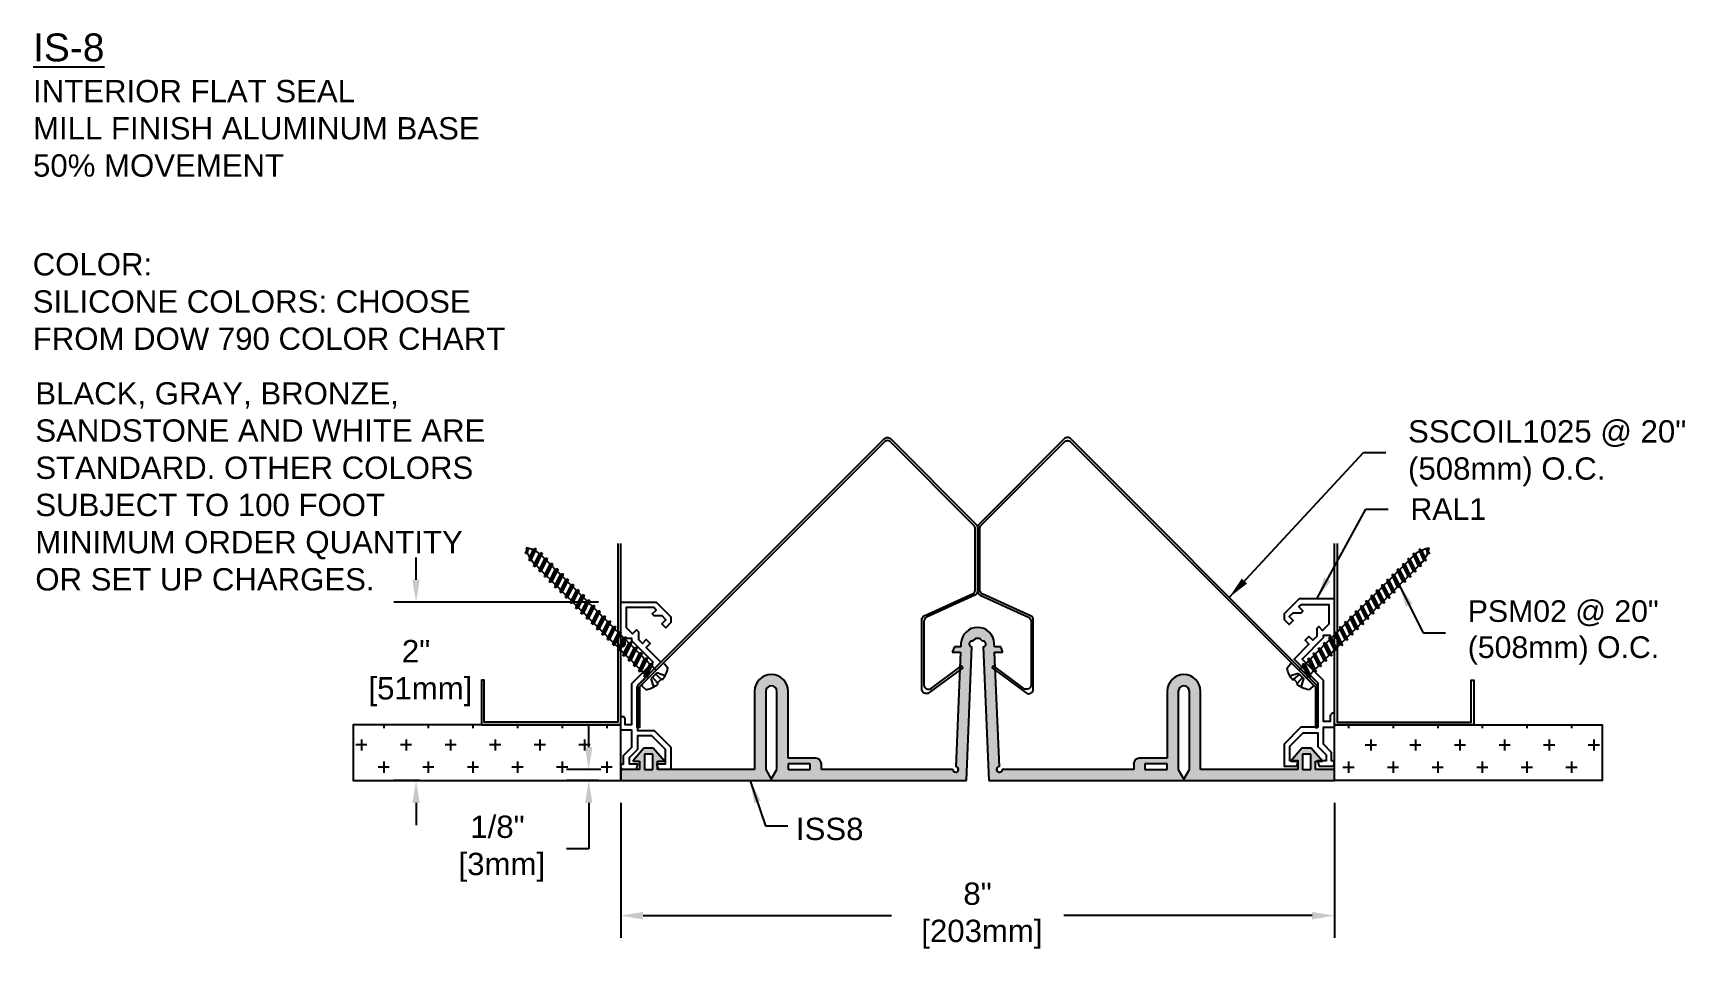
# Model space of a CAD drawing. Header units: inches. Extents: x -4 to 14.6, y 3.1 to 13.4.
import ezdxf

# ---------------------------------------------------------------- set-up
doc = ezdxf.new("R2010")
doc.units = ezdxf.units.IN
doc.header["$MEASUREMENT"] = 0
for name, color, linetype in [('Anchors', 4, 'Continuous'), ('Conditions', 1, 'Continuous'), ('Dimensions', 3, 'Continuous'), ('Fillers', 2, 'Continuous'), ('Metals', 7, 'Continuous'), ('TEXT', 2, 'Continuous')]:
    doc.layers.add(name, color=color, linetype=linetype)
doc.styles.add('ARIAL', font='arial.ttf')
doc.dimstyles.new('Arial', dxfattribs={"dimtxt": 0.25, "dimasz": 0.25, "dimexe": 0.25, "dimexo": 0.25, "dimgap": 0.25, "dimtad": 0, "dimtih": 1, "dimtoh": 1, "dimdec": 4, "dimzin": 3, "dimdsep": 46, "dimlunit": 4, "dimtxsty": 'ARIAL', "dimcen": 0.25, "dimadec": 0, "dimazin": 0, "dimtfac": 1, "dimtdec": 4, "dimtofl": 0, "dimtmove": 0, "dimatfit": 3, "dimfxl": 0, "dimfrac": 2, "dimtolj": 1, "dimtzin": 0, "dimarcsym": 0})

# ---------------------------------------------------------------- blocks, each defined once
blk = doc.blocks.new('A$CB0F2')
blk.add_lwpolyline([(0.029, 0.002, -0.958439), (0.032, 0.064), (0.032, 0.158), (0.125, 0.251), (0.125, 0.442), (0.001, 0.442), (0.001, 0.597), (0.017, 0.597, -0.414214), (0.048, 0.566), (0.048, 0.504), (0.125, 0.504), (0.125, 0.965), (0.364, 1.204), (0.125, 1.444), (0.125, 1.471), (0.048, 1.471), (0.048, 1.409, -0.414214), (0.017, 1.378), (0.001, 1.378), (0.001, 1.877), (0.397, 1.877), (0.564, 1.711), (0.564, 1.647), (0.507, 1.59), (0.463, 1.634), (0.508, 1.679), (0.464, 1.723), (0.375, 1.722), (0.354, 1.744), (0.398, 1.788), (0.371, 1.815), (0.063, 1.815), (0.063, 1.594), (0.133, 1.523), (0.177, 1.567), (0.199, 1.545), (0.199, 1.457), (0.243, 1.414), (0.286, 1.457), (0.33, 1.414), (0.286, 1.37), (0.452, 1.204), (0.187, 0.939), (0.187, 0.439), (0.377, 0.439), (0.564, 0.252), (0.564, 0.002), (0.423, 0.002), (0.407, 0.064), (0.502, 0.064), (0.502, 0.226), (0.351, 0.377), (0.187, 0.377), (0.187, 0.225), (0.094, 0.132), (0.094, 0.064), (0.189, 0.064), (0.172, 0.002), (0.029, 0.002)], format="xyb")
blk = doc.blocks.new('ral1')
blk.add_blockref('A$CB0F2', (-0.029, -0.002))
blk = doc.blocks.new('*D6')
at = {"layer": 'Defpoints', "color": 0}
for p in [(2.63, 4.978), (10.63, 4.978), (2.63, 3.465)]:
    blk.add_point(p, dxfattribs=at)
at = {"layer": 'Dimensions', "color": 0, "lineweight": -2}
for p, q in [((2.63, 4.728), (2.63, 3.215)), ((10.63, 4.728), (10.63, 3.215)), ((2.88, 3.465), (5.664, 3.465)), ((10.38, 3.465), (7.597, 3.465))]:
    blk.add_line(p, q, dxfattribs=at)
at = {"layer": 'Dimensions', "color": 0}
for points in [[(2.88, 3.506), (2.88, 3.423), (2.63, 3.465)], [(10.38, 3.506), (10.38, 3.423), (10.63, 3.465)]]:
    blk.add_solid(points, dxfattribs=at)
at = {"layer": 'Dimensions', "color": 0, "insert": (6.63, 3.465), "char_height": 0.25, "attachment_point": 5, "style": 'ARIAL'}
blk.add_mtext('\\A1;8"\\P [203mm]', dxfattribs=at)
blk = doc.blocks.new('*D7')
at = {"layer": 'Defpoints', "color": 0}
for p in [(2.63, 6.978), (0.336, 4.978), (0.63, 4.978)]:
    blk.add_point(p, dxfattribs=at)
at = {"layer": 'Dimensions', "color": 0, "lineweight": -2}
for p, q in [((0.336, 7.228), (0.336, 7.478)), ((2.38, 6.978), (0.086, 6.978)), ((0.38, 4.978), (0.086, 4.978)), ((0.336, 4.728), (0.336, 4.478))]:
    blk.add_line(p, q, dxfattribs=at)
at = {"layer": 'Dimensions', "color": 0}
for points in [[(0.294, 7.228), (0.377, 7.228), (0.336, 6.978)], [(0.294, 4.728), (0.377, 4.728), (0.336, 4.978)]]:
    blk.add_solid(points, dxfattribs=at)
at = {"layer": 'Dimensions', "color": 0, "insert": (0.336, 6.183), "char_height": 0.25, "attachment_point": 5, "style": 'ARIAL'}
blk.add_mtext('\\A1;2"\\P [51mm]', dxfattribs=at)
blk = doc.blocks.new('*D8')
at = {"layer": 'Defpoints', "color": 0}
for p in [(2.659, 5.103), (2.271, 4.978), (2.63, 4.978)]:
    blk.add_point(p, dxfattribs=at)
at = {"layer": 'Dimensions', "color": 0, "lineweight": -2}
for p, q in [((2.271, 5.353), (2.271, 5.603)), ((2.409, 5.103), (2.021, 5.103)), ((2.38, 4.978), (2.021, 4.978)), ((2.271, 4.728), (2.271, 4.215)), ((2.271, 4.215), (2.021, 4.215))]:
    blk.add_line(p, q, dxfattribs=at)
at = {"layer": 'Dimensions', "color": 0}
for points in [[(2.23, 5.353), (2.313, 5.353), (2.271, 5.103)], [(2.23, 4.728), (2.313, 4.728), (2.271, 4.978)]]:
    blk.add_solid(points, dxfattribs=at)
at = {"layer": 'Dimensions', "color": 0, "insert": (1.249, 4.215), "char_height": 0.25, "attachment_point": 5, "style": 'ARIAL'}
blk.add_mtext('\\A1;1/8"\\P [3mm]', dxfattribs=at)
blk = doc.blocks.new('PSM02')
for p, q in [((-0.177, 0.017), (-0.172, 0.077)), ((-0.162, 0), (0.162, 0)), ((-0.089, 0.116), (-0.044, 0.028)), ((-0.06, -0.069), (-0.06, 0)), ((-0.044, 0.028), (0.044, 0.028)), ((-0.032, 0.127), (-0.03, 0.111)), ((-0.03, 0.111), (0.03, 0.111)), ((-0.03, 0.111), (-0.023, 0.028)), ((0.03, 0.111), (0.023, 0.028)), ((0.032, 0.127), (0.03, 0.111)), ((0.089, 0.116), (0.044, 0.028)), ((0.06, -0.027), (0.06, 0)), ((0.177, 0.017), (0.172, 0.077)), ((-0.086, -0.083), (0.086, -0.042)), ((-0.086, -0.083), (-0.06, -0.069)), ((-0.086, -0.083), (-0.06, -0.098)), ((-0.086, -0.167), (0.086, -0.125)), ((-0.086, -0.167), (-0.06, -0.152)), ((-0.086, -0.167), (-0.06, -0.181)), ((0.06, -0.027), (-0.06, -0.069)), ((0.06, -0.056), (-0.06, -0.098)), ((-0.06, -0.152), (-0.06, -0.098)), ((0.06, -0.111), (-0.06, -0.152)), ((0.06, -0.139), (-0.06, -0.181)), ((-0.06, -0.236), (-0.06, -0.181)), ((0.086, -0.042), (0.06, -0.027)), ((0.086, -0.042), (0.06, -0.056)), ((0.06, -0.111), (0.06, -0.056)), ((0.086, -0.125), (0.06, -0.111)), ((0.086, -0.125), (0.06, -0.139)), ((0.06, -0.194), (0.06, -0.139)), ((-0.086, -0.25), (0.086, -0.208)), ((-0.086, -0.25), (-0.06, -0.236)), ((-0.086, -0.25), (-0.06, -0.264)), ((-0.086, -0.333), (0.086, -0.292)), ((-0.086, -0.333), (-0.06, -0.319)), ((-0.086, -0.333), (-0.06, -0.348)), ((0.06, -0.194), (-0.06, -0.236)), ((0.06, -0.223), (-0.06, -0.264)), ((-0.06, -0.319), (-0.06, -0.264)), ((0.06, -0.277), (-0.06, -0.319)), ((0.06, -0.306), (-0.06, -0.348)), ((-0.06, -0.402), (-0.06, -0.348)), ((0.06, -0.361), (-0.06, -0.402)), ((0.086, -0.208), (0.06, -0.194)), ((0.086, -0.208), (0.06, -0.223)), ((0.06, -0.277), (0.06, -0.223)), ((0.086, -0.292), (0.06, -0.277)), ((0.086, -0.292), (0.06, -0.306)), ((0.06, -0.361), (0.06, -0.306)), ((0.086, -0.375), (0.06, -0.361)), ((-0.086, -0.417), (0.086, -0.375)), ((-0.086, -0.417), (-0.06, -0.402)), ((-0.086, -0.417), (-0.06, -0.431)), ((-0.086, -0.5), (0.086, -0.458)), ((-0.086, -0.5), (-0.06, -0.486)), ((-0.086, -0.5), (-0.06, -0.514)), ((-0.086, -0.583), (0.086, -0.542)), ((0.06, -0.389), (-0.06, -0.431)), ((-0.06, -0.486), (-0.06, -0.431)), ((0.06, -0.444), (-0.06, -0.486)), ((0.06, -0.473), (-0.06, -0.514)), ((-0.06, -0.569), (-0.06, -0.514)), ((0.06, -0.527), (-0.06, -0.569)), ((0.086, -0.375), (0.06, -0.389)), ((0.06, -0.444), (0.06, -0.389)), ((0.086, -0.458), (0.06, -0.444)), ((0.086, -0.458), (0.06, -0.473)), ((0.06, -0.527), (0.06, -0.473)), ((0.086, -0.542), (0.06, -0.527)), ((0.086, -0.542), (0.06, -0.556)), ((-0.086, -0.583), (-0.06, -0.569)), ((-0.086, -0.583), (-0.06, -0.598)), ((-0.086, -0.667), (0.086, -0.625)), ((-0.086, -0.667), (-0.06, -0.652)), ((-0.086, -0.667), (-0.06, -0.681)), ((-0.086, -0.75), (0.086, -0.708)), ((-0.086, -0.75), (-0.06, -0.736)), ((0.06, -0.556), (-0.06, -0.598)), ((-0.06, -0.652), (-0.06, -0.598)), ((0.06, -0.611), (-0.06, -0.652)), ((0.06, -0.639), (-0.06, -0.681)), ((-0.06, -0.736), (-0.06, -0.681)), ((0.06, -0.694), (-0.06, -0.736)), ((0.06, -0.723), (-0.06, -0.764)), ((0.06, -0.611), (0.06, -0.556)), ((0.086, -0.625), (0.06, -0.611)), ((0.086, -0.625), (0.06, -0.639)), ((0.06, -0.694), (0.06, -0.639)), ((0.086, -0.708), (0.06, -0.694)), ((0.086, -0.708), (0.06, -0.723)), ((0.06, -0.777), (0.06, -0.723)), ((-0.086, -0.75), (-0.06, -0.764)), ((-0.086, -0.833), (0.086, -0.792)), ((-0.086, -0.833), (-0.06, -0.819)), ((-0.086, -0.833), (-0.06, -0.848)), ((-0.086, -0.917), (0.086, -0.875)), ((-0.086, -0.917), (-0.06, -0.902)), ((-0.086, -0.917), (-0.06, -0.931)), ((-0.06, -0.819), (-0.06, -0.764)), ((0.06, -0.777), (-0.06, -0.819)), ((0.06, -0.806), (-0.06, -0.848)), ((-0.06, -0.902), (-0.06, -0.848)), ((0.06, -0.861), (-0.06, -0.902)), ((0.06, -0.889), (-0.06, -0.931)), ((0.086, -0.792), (0.06, -0.777)), ((0.086, -0.792), (0.06, -0.806)), ((0.06, -0.861), (0.06, -0.806)), ((0.086, -0.875), (0.06, -0.861)), ((0.086, -0.875), (0.06, -0.889)), ((0.06, -0.944), (0.06, -0.889)), ((-0.086, -1), (0.086, -0.958)), ((-0.086, -1), (-0.06, -0.986)), ((-0.086, -1), (-0.06, -1.014)), ((-0.086, -1.083), (0.086, -1.042)), ((-0.086, -1.083), (-0.06, -1.069)), ((-0.086, -1.083), (-0.06, -1.098)), ((-0.06, -0.986), (-0.06, -0.931)), ((0.06, -0.944), (-0.06, -0.986)), ((0.06, -0.973), (-0.06, -1.014)), ((-0.06, -1.069), (-0.06, -1.014)), ((0.06, -1.027), (-0.06, -1.069)), ((0.06, -1.056), (-0.06, -1.098)), ((-0.06, -1.152), (-0.06, -1.098)), ((0.06, -1.111), (-0.06, -1.152)), ((0.086, -0.958), (0.06, -0.944)), ((0.086, -0.958), (0.06, -0.973)), ((0.06, -1.027), (0.06, -0.973)), ((0.086, -1.042), (0.06, -1.027)), ((0.086, -1.042), (0.06, -1.056)), ((0.06, -1.111), (0.06, -1.056)), ((0.086, -1.125), (0.06, -1.111)), ((-0.086, -1.167), (0.086, -1.125)), ((-0.086, -1.167), (-0.06, -1.152)), ((-0.086, -1.167), (-0.06, -1.181)), ((-0.086, -1.25), (0.086, -1.208)), ((-0.086, -1.25), (-0.06, -1.236)), ((-0.086, -1.25), (-0.06, -1.264)), ((-0.086, -1.333), (0.086, -1.292)), ((0.06, -1.139), (-0.06, -1.181)), ((-0.06, -1.236), (-0.06, -1.181)), ((0.06, -1.194), (-0.06, -1.236)), ((0.06, -1.223), (-0.06, -1.264)), ((-0.06, -1.319), (-0.06, -1.264)), ((0.06, -1.277), (-0.06, -1.319)), ((0.086, -1.125), (0.06, -1.139)), ((0.06, -1.194), (0.06, -1.139)), ((0.086, -1.208), (0.06, -1.194)), ((0.086, -1.208), (0.06, -1.223)), ((0.06, -1.277), (0.06, -1.223)), ((0.086, -1.292), (0.06, -1.277)), ((0.086, -1.292), (0.06, -1.306)), ((-0.086, -1.333), (-0.06, -1.319)), ((-0.086, -1.333), (-0.06, -1.348)), ((-0.086, -1.417), (0.086, -1.375)), ((-0.086, -1.417), (-0.06, -1.402)), ((-0.086, -1.417), (-0.06, -1.431)), ((-0.086, -1.5), (0.086, -1.458)), ((0.06, -1.306), (-0.06, -1.348)), ((-0.06, -1.402), (-0.06, -1.348)), ((0.06, -1.361), (-0.06, -1.402)), ((0.06, -1.389), (-0.06, -1.431)), ((-0.06, -1.486), (-0.06, -1.431)), ((0.06, -1.444), (-0.06, -1.486)), ((0.06, -1.473), (-0.06, -1.514)), ((0.06, -1.361), (0.06, -1.306)), ((0.086, -1.375), (0.06, -1.361)), ((0.086, -1.375), (0.06, -1.389)), ((0.06, -1.444), (0.06, -1.389)), ((0.086, -1.458), (0.06, -1.444)), ((0.086, -1.458), (0.06, -1.473)), ((0.06, -1.527), (0.06, -1.473)), ((-0.086, -1.5), (-0.06, -1.486)), ((-0.086, -1.5), (-0.06, -1.514)), ((-0.086, -1.583), (0.086, -1.542)), ((-0.086, -1.583), (-0.06, -1.569)), ((-0.086, -1.583), (-0.06, -1.598)), ((-0.086, -1.667), (0.086, -1.625)), ((-0.086, -1.667), (-0.06, -1.652)), ((-0.06, -1.569), (-0.06, -1.514)), ((0.06, -1.527), (-0.06, -1.569)), ((0.06, -1.556), (-0.06, -1.598)), ((-0.06, -1.652), (-0.06, -1.598)), ((0.06, -1.611), (-0.06, -1.652)), ((0.06, -1.639), (-0.06, -1.681)), ((0.086, -1.542), (0.06, -1.527)), ((0.086, -1.542), (0.06, -1.556)), ((0.06, -1.611), (0.06, -1.556)), ((0.086, -1.625), (0.06, -1.611)), ((0.086, -1.625), (0.06, -1.639)), ((0.06, -1.694), (0.06, -1.639)), ((-0.086, -1.667), (-0.06, -1.681)), ((-0.086, -1.75), (0.086, -1.708)), ((-0.086, -1.75), (-0.06, -1.736)), ((-0.086, -1.75), (-0.06, -1.764)), ((-0.086, -1.833), (0.086, -1.792)), ((-0.086, -1.833), (-0.06, -1.819)), ((-0.086, -1.833), (-0.058, -1.847)), ((-0.06, -1.736), (-0.06, -1.681)), ((0.06, -1.694), (-0.06, -1.736)), ((0.06, -1.723), (-0.06, -1.764)), ((-0.06, -1.81), (-0.06, -1.764)), ((0.06, -1.777), (-0.06, -1.819)), ((0.06, -1.806), (-0.058, -1.847)), ((0.086, -1.708), (0.06, -1.694)), ((0.086, -1.708), (0.06, -1.723)), ((0.06, -1.723), (0.06, -1.777)), ((0.086, -1.792), (0.06, -1.777)), ((0.086, -1.792), (0.06, -1.806)), ((0.06, -1.806), (0.06, -1.81)), ((-0.069, -1.917), (0.079, -1.875)), ((-0.069, -1.917), (-0.047, -1.902)), ((-0.069, -1.917), (-0.039, -1.926)), ((0.056, -1.862), (-0.047, -1.902)), ((0.05, -1.892), (-0.039, -1.926)), ((0.03, -1.947), (-0.004, -1.972)), ((-0.004, -1.972), (0.051, -1.958)), ((0.017, -1.973), (-0.004, -1.972)), ((0.051, -1.958), (0.017, -1.973)), ((0.051, -1.958), (0.03, -1.947)), ((0.079, -1.875), (0.05, -1.892)), ((0.079, -1.875), (0.056, -1.862))]:
    blk.add_line(p, q)
for centre, radius, start, end in [((-0.162, 0.016), 0.016, 175, 270), ((0, -0.185), 0.313, 95.8447, 123.323), ((0, -0.185), 0.313, 56.677, 84.1553), ((0.162, 0.016), 0.016, 270, 5), ((0.27, -1.81), 0.33, 180, 181.4809), ((0.27, -1.81), 0.33, 186.3809, 196.1333), ((-0.27, -1.81), 0.33, 350.9871, 0), ((0.27, -1.81), 0.33, 200.6129, 215.118), ((-0.27, -1.81), 0.33, 324.882, 330.5326), ((-0.27, -1.81), 0.33, 335.5566, 345.5871)]:
    blk.add_arc(centre, radius, start, end)
blk = doc.blocks.new('ISS8')
h = blk.add_hatch(color=256)
h.dxf.hatch_style = 1
h.paths.add_polyline_path([(3.936, 1.5, -1.123662), (3.946, 1.561, -0.575948), (4.054, 1.561, -1.123662), (4.064, 1.5), (4.125, 0), (8, 0), (8, 0.125), (7.787, 0.125), (7.787, 0.218), (7.865, 0.218), (7.74, 0.363), (7.635, 0.363), (7.51, 0.218), (7.588, 0.218), (7.588, 0.125), (6.5, 0.125), (6.5, 1, 1), (6.125, 1), (6.125, 0.25), (5.812, 0.25, 0.414214), (5.75, 0.187), (5.75, 0.125), (4.276, 0.125, -2.346244), (4.244, 0.156), (4.191, 1.438), (4.284, 1.438), (4.259, 1.5), (4.189, 1.5), (4.187, 1.538, 0.960016), (3.813, 1.538), (3.811, 1.5), (3.741, 1.5), (3.716, 1.438), (3.809, 1.438), (3.756, 0.156, -2.346244), (3.724, 0.125), (2.25, 0.125), (2.25, 0.187, 0.414214), (2.187, 0.25), (1.875, 0.25), (1.875, 1, 1), (1.5, 1), (1.5, 0.125), (0.412, 0.125), (0.412, 0.218), (0.49, 0.218), (0.365, 0.363), (0.26, 0.363), (0.135, 0.218), (0.212, 0.218), (0.212, 0.125), (0, 0.125), (0, 0), (3.875, 0)])
h.paths.add_polyline_path([(2.125, 0.187), (2.125, 0.125), (1.875, 0.125), (1.875, 0.187)], flags=16)
h.paths.add_polyline_path([(1.75, 0.125), (1.688, 0.015), (1.625, 0.125), (1.625, 1, -1), (1.75, 1)], flags=16)
h.paths.add_polyline_path([(5.875, 0.187), (6.125, 0.187), (6.125, 0.125), (5.875, 0.125)], flags=16)
h.paths.add_polyline_path([(6.25, 1, -1), (6.375, 1), (6.375, 0.125), (6.312, 0.015), (6.25, 0.125)], flags=16)
h.paths.add_polyline_path([(0.359, 0.297), (0.359, 0.125), (0.266, 0.125), (0.266, 0.297)], flags=16)
h.paths.add_polyline_path([(7.641, 0.297), (7.734, 0.297), (7.734, 0.125), (7.641, 0.125)], flags=16)
for p, q in [((3.741, 1.5), (3.716, 1.438)), ((3.811, 1.5), (3.741, 1.5)), ((3.813, 1.538), (3.811, 1.5)), ((3.875, 0), (3.936, 1.5)), ((4.064, 1.5), (4.125, 0)), ((4.189, 1.5), (4.187, 1.538)), ((4.259, 1.5), (4.189, 1.5)), ((4.284, 1.438), (4.259, 1.5)), ((3.716, 1.438), (3.809, 1.438)), ((3.809, 1.438), (3.756, 0.156)), ((4.191, 1.438), (4.284, 1.438)), ((4.244, 0.156), (4.191, 1.438)), ((1.5, 1), (1.5, 0.125)), ((1.625, 1), (1.625, 0.125)), ((1.75, 0.125), (1.75, 1)), ((1.875, 0.25), (1.875, 1)), ((6.125, 1), (6.125, 0.25)), ((6.25, 1), (6.25, 0.125)), ((6.375, 0.125), (6.375, 1)), ((6.5, 0.125), (6.5, 1)), ((0.26, 0.363), (0.135, 0.218)), ((0.135, 0.218), (0.212, 0.218)), ((0.212, 0.218), (0.212, 0.125)), ((0.365, 0.363), (0.26, 0.363)), ((0.359, 0.297), (0.266, 0.297)), ((0.266, 0.297), (0.266, 0.125)), ((0.359, 0.125), (0.359, 0.297)), ((0.49, 0.218), (0.365, 0.363)), ((0.412, 0.218), (0.49, 0.218)), ((0.412, 0.125), (0.412, 0.218)), ((2.187, 0.25), (1.875, 0.25)), ((2.125, 0.187), (1.875, 0.187)), ((1.875, 0.187), (1.875, 0.125)), ((2.125, 0.125), (2.125, 0.187)), ((2.25, 0.125), (2.25, 0.187)), ((5.75, 0.187), (5.75, 0.125)), ((6.125, 0.25), (5.812, 0.25)), ((6.125, 0.187), (5.875, 0.187)), ((5.875, 0.187), (5.875, 0.125)), ((6.125, 0.125), (6.125, 0.187)), ((7.635, 0.363), (7.51, 0.218)), ((7.51, 0.218), (7.588, 0.218)), ((7.588, 0.218), (7.588, 0.125)), ((7.74, 0.363), (7.635, 0.363)), ((7.734, 0.297), (7.641, 0.297)), ((7.641, 0.297), (7.641, 0.125)), ((7.734, 0.125), (7.734, 0.297)), ((7.865, 0.218), (7.74, 0.363)), ((7.787, 0.218), (7.865, 0.218)), ((7.787, 0.125), (7.787, 0.218)), ((0, 0.125), (0, 0)), ((0.212, 0.125), (0, 0.125)), ((0, 0), (3.875, 0)), ((0.266, 0.125), (0.359, 0.125)), ((1.5, 0.125), (0.412, 0.125)), ((1.625, 0.125), (1.688, 0.015)), ((1.688, 0.015), (1.75, 0.125)), ((1.875, 0.125), (2.125, 0.125)), ((3.724, 0.125), (2.25, 0.125)), ((4.125, 0), (8, 0)), ((5.75, 0.125), (4.276, 0.125)), ((5.875, 0.125), (6.125, 0.125)), ((6.25, 0.125), (6.312, 0.015)), ((6.312, 0.015), (6.375, 0.125)), ((7.588, 0.125), (6.5, 0.125)), ((7.641, 0.125), (7.734, 0.125)), ((8, 0.125), (7.787, 0.125)), ((8, 0), (8, 0.125))]:
    blk.add_line(p, q)
for centre, radius, start, end in [((4, 1.53), 0.187, 2.3373, 177.6627), ((3.938, 1.531), 0.0313, 74.3323, 267.6627), ((4, 1.53), 0.0625, 30.1206, 149.8794), ((4.062, 1.531), 0.0313, 272.3373, 105.6677), ((1.688, 1), 0.188, 0, 180), ((6.312, 1), 0.187, 0, 180), ((1.688, 1), 0.0625, 0, 180), ((6.312, 1), 0.0625, 0, 180), ((2.187, 0.187), 0.0625, 0, 90), ((5.812, 0.187), 0.0625, 90, 180), ((3.755, 0.125), 0.0312, 180, 87.6627), ((4.245, 0.125), 0.0312, 92.3373, 360)]:
    blk.add_arc(centre, radius, start, end)
blk = doc.blocks.new('SS2C8')
at = {"layer": 'Metals'}
for points in [[(2.836, 3.301), (3.798, 2.339, -0.198912), (3.813, 2.303), (3.813, 1.593, -0.293256), (3.783, 1.547), (3.242, 1.299, 0.293256), (3.213, 1.254), (3.213, 0.543, 0.61551), (3.292, 0.502), (3.633, 0.754), (3.647, 0.734), (3.267, 0.453, -0.61551), (3.188, 0.493), (3.188, 1.27, -0.293256), (3.217, 1.315), (3.758, 1.563, 0.293256), (3.788, 1.609), (3.788, 2.293, 0.198912), (3.773, 2.328), (2.836, 3.265, 0.414214), (2.769, 3.265), (0.025, 0.521), (0.025, 0.066), (0, 0.066), (0, 0.511, -0.198912), (0.015, 0.546), (2.769, 3.301, -0.414214)], [(4.789, 3.301), (3.827, 2.339, 0.198912), (3.813, 2.303), (3.813, 1.593, 0.293256), (3.842, 1.547), (4.383, 1.299, -0.293256), (4.413, 1.254), (4.413, 0.543, -0.61551), (4.333, 0.502), (3.992, 0.754), (3.978, 0.734), (4.358, 0.453, 0.61551), (4.438, 0.493), (4.438, 1.27, 0.293256), (4.408, 1.315), (3.867, 1.563, -0.293256), (3.838, 1.609), (3.838, 2.293, -0.198912), (3.852, 2.328), (4.789, 3.265, -0.414214), (4.856, 3.265), (7.6, 0.521), (7.6, 0.066), (7.625, 0.066), (7.625, 0.511, 0.198912), (7.61, 0.546), (4.856, 3.301, 0.414214)]]:
    blk.add_lwpolyline(points, format="xyb", close=True, dxfattribs=at)

msp = doc.modelspace()

# ---------------------------------------------------------------- hatches: boundary and pattern name
at = {"layer": 'Conditions'}
h = msp.add_hatch(dxfattribs=at)
h.set_pattern_fill('CROSS', color=256, style=0)
h.set_pattern_definition([(180, (8.53583, 10.12782), (-0.25, -0.25), [0.125, -0.375]), (270, (8.47333, 10.19032), (0.25, -0.25), [0.125, -0.375])])
h.paths.add_polyline_path([(-0.36978, 4.97819), (2.63022, 4.97819), (2.63022, 5.07819), (2.63022, 5.60319), (1.06772, 5.60319), (-0.36978, 5.60319)])
h = msp.add_hatch(dxfattribs=at)
h.set_pattern_fill('CROSS', color=256, style=0)
h.set_pattern_definition([(7e-15, (4.7246, 10.12782), (0.25, -0.25), [0.125, -0.375]), (270, (4.7871, 10.19032), (-0.25, -0.25), [0.125, -0.375])])
h.paths.add_polyline_path([(13.63022, 4.97819), (10.63022, 4.97819), (10.63022, 5.07819), (10.63022, 5.60319), (12.19272, 5.60319), (13.63022, 5.60319)])

# ---------------------------------------------------------------- linework, layer by layer
for points in [[(2.59897, 7.63444), (2.59897, 5.63444), (1.09897, 5.63444), (1.09897, 6.10319), (1.06772, 6.10319), (1.06772, 5.60319), (2.63022, 5.60319), (2.63022, 7.63444)], [(10.66147, 7.63444), (10.66147, 5.63444), (12.16147, 5.63444), (12.16147, 6.10319), (12.19272, 6.10319), (12.19272, 5.60319), (10.63022, 5.60319), (10.63022, 7.63444)], [(2.63022, 5.60319), (-0.36978, 5.60319), (-0.36978, 4.97819), (2.63022, 4.97819), (2.63022, 5.60319)], [(10.63022, 5.60319), (13.63022, 5.60319), (13.63022, 4.97819), (10.63022, 4.97819), (10.63022, 5.60319)]]:
    msp.add_lwpolyline(points, dxfattribs=at)

# ---------------------------------------------------------------- block references
at = {"layer": 'Anchors', "rotation": 225}
msp.add_blockref('PSM02', (2.984, 6.17258), dxfattribs=at)
at = {"layer": 'Anchors', "xscale": -1, "rotation": 135.0000000000001}
msp.add_blockref('PSM02', (10.27494, 6.17108), dxfattribs=at)
at = {"layer": 'Fillers'}
msp.add_blockref('ISS8', (2.63022, 4.97819), dxfattribs=at)
at = {"layer": 'Metals'}
for name, p in [('SS2C8', (2.81622, 5.5088)), ('ral1', (2.65858, 5.10319))]:
    msp.add_blockref(name, p, dxfattribs=at)
at = {"layer": 'Metals', "xscale": -1}
msp.add_blockref('ral1', (10.60186, 5.13819), dxfattribs=at)

# ---------------------------------------------------------------- texts
at = {"layer": 'TEXT', "attachment_point": 1, "style": 'ARIAL'}
for s, insert, char_height, width in [('{\\LIS-8\\P\\H0.8x;\\lINTERIOR FLAT SEAL\\PMILL FINISH ALUMINUM BASE\\P50% MOVEMENT}', (-3.95725, 13.34944), 0.3125, 5.875), ('COLOR:{\\L                             \\~\\P}SILICONE COLORS: CHOOSE FROM DOW 790 COLOR CHART', (-3.9609, 10.88804), 0.25, 5.6796558), ('BLACK, GRAY, BRONZE, SANDSTONE AND WHITE ARE STANDARD. OTHER COLORS SUBJECT TO 100 FOOT  MINIMUM ORDER QUANTITY OR SET UP CHARGES.', (-3.93174, 9.44223), 0.25, 5.0859076)]:
    msp.add_mtext(s, dxfattribs=dict(at, insert=insert, char_height=char_height, width=width))
at = {"layer": 'TEXT', "style": 'ARIAL'}
for s, insert, char_height, attachment_point in [('SSCOIL1025 @ 20"\\P(508mm) O.C.', (11.45542, 9.01625), 0.25, 1), ('\\A1;RAL1', (11.48243, 7.89983), 0.2425, 7), ('PSM02 @ 20"\\P(508mm) O.C.', (12.12468, 6.99869), 0.2425, 1), ('ISS8', (4.59421, 4.56175), 0.25, 1)]:
    msp.add_mtext(s, dxfattribs=dict(at, insert=insert, char_height=char_height, attachment_point=attachment_point))

# ---------------------------------------------------------------- dimensions: what is measured, and where the dimension line sits
at = {"layer": 'Dimensions'}
for base, p1, p2, picture, middle in [((0.33566, 4.97819), (2.63022, 6.97819), (0.63022, 4.97819), '*D7', (0.33566, 6.183)), ((2.2715, 4.97819), (2.65859, 5.10331), (2.63022, 4.97819), '*D8', (1.24924, 4.21525))]:
    dim = msp.add_linear_dim(base=base, p1=p1, p2=p2, angle=90, dimstyle='Arial', override={"dimpost": '\\X'}, dxfattribs=at)
    dim.commit()
    dim.dimension.update_dxf_attribs({"geometry": picture, "text_midpoint": middle, "dimtype": 160})
dim = msp.add_linear_dim(base=(2.63022, 3.46472), p1=(10.63022, 4.97819), p2=(2.63022, 4.97819), dimstyle='Arial', override={"dimpost": '\\X'}, dxfattribs=at)
dim.commit()
dim.dimension.update_dxf_attribs({"geometry": '*D6', "text_midpoint": (6.63022, 3.46472), "dimtype": 160})

# ---------------------------------------------------------------- leaders
at = {"layer": 'TEXT'}
for points in [[(9.45084, 7.03053), (10.95542, 8.65289), (11.20542, 8.65289)], [(10.43205, 7.01319), (10.98243, 8.02108), (11.23243, 8.02108)], [(11.3558, 7.16708), (11.62468, 6.63532), (11.87468, 6.63532)]]:
    msp.add_leader(points, dimstyle='Arial', override={"dimgap": 0.25}, dxfattribs=at)
msp.add_leader([(4.0822, 4.97548), (4.25421, 4.47175), (4.50421, 4.47175)], dimstyle='Arial', dxfattribs=at)

doc.saveas('drawing.dxf')
